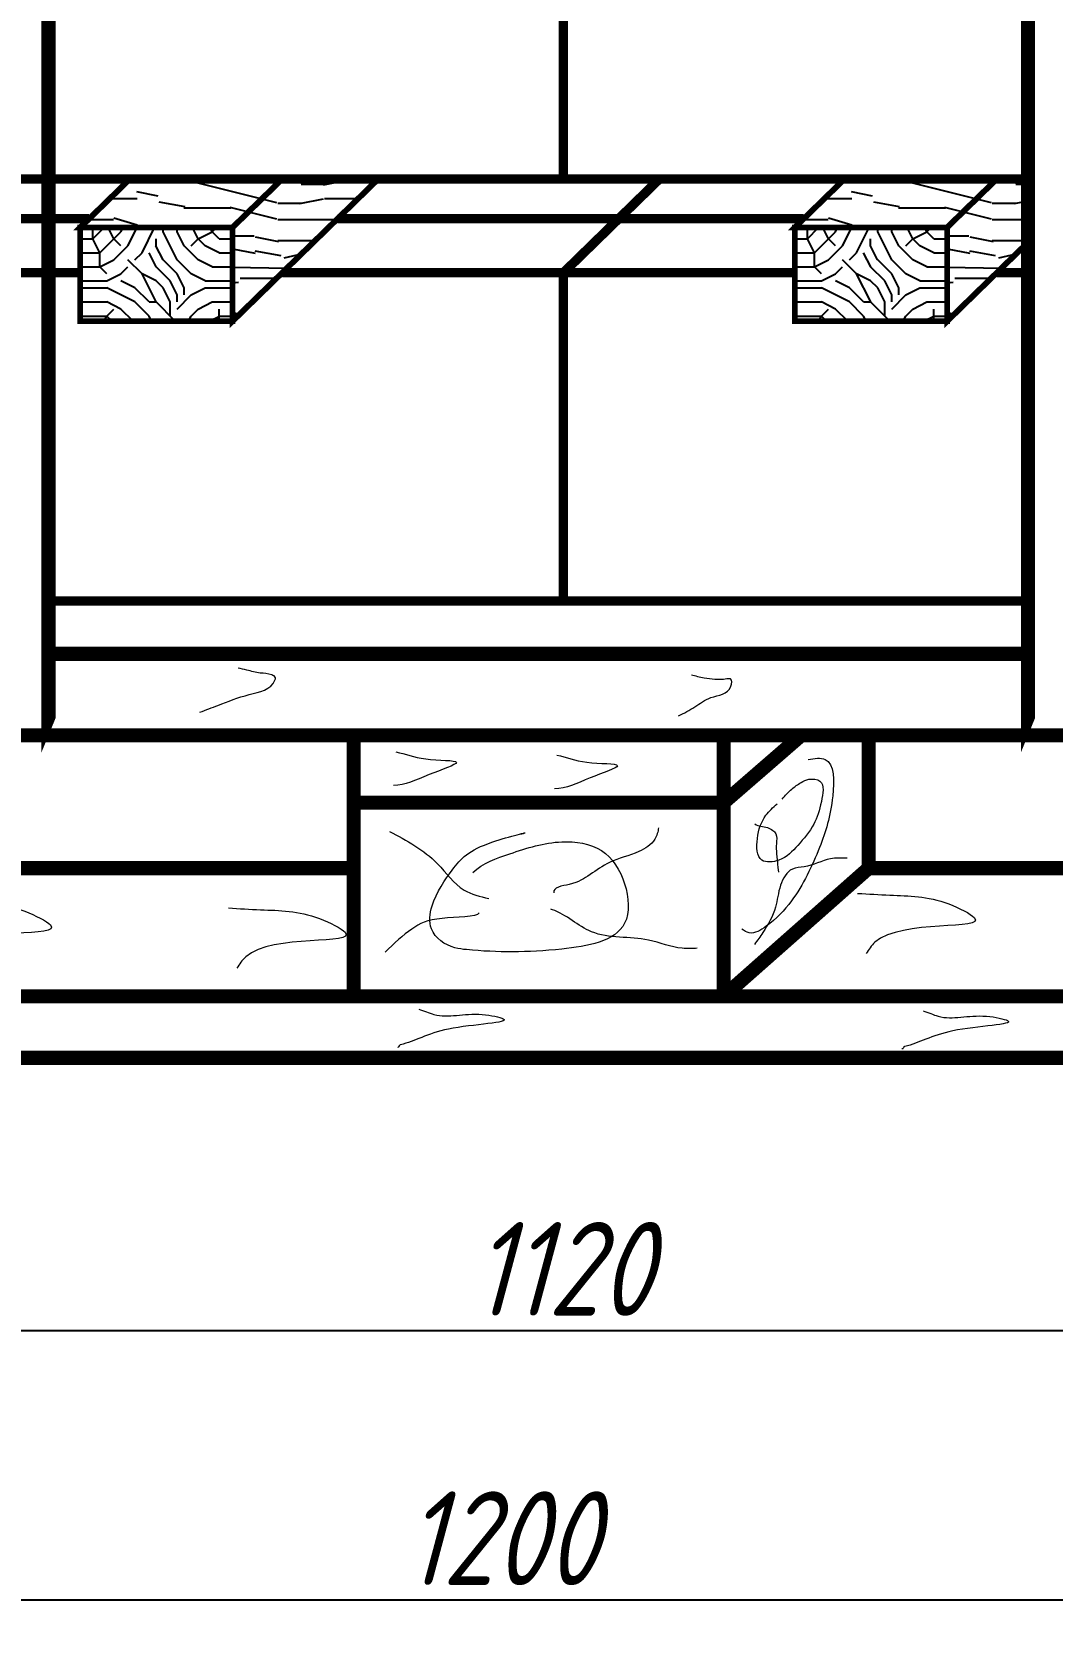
# Model space of a CAD drawing. Header units: millimetres. Extents: x -300689 to 10556, y -104928 to 107291.
# Drawn here: x -24143.7 to -24100.1, y 30488.9 to 30557.1 of the extents above; entities that cross this region are included whole.
import ezdxf

# ---------------------------------------------------------------- set-up
doc = ezdxf.new("R2010")
doc.units = ezdxf.units.MM
doc.layers.add('линии', color=7, linetype='Continuous')
doc.layers.add('Основная', color=7, linetype='Continuous', lineweight=30)
doc.styles.add('GOST 2.304', font='CS_Gost2304.shx', dxfattribs={"oblique": 15})
doc.dimstyles.new('GOST', dxfattribs={"dimscale": 0, "dimtxt": 3, "dimasz": 3, "dimexe": 1.25, "dimexo": 0, "dimtad": 1, "dimtoh": 1, "dimdec": 3, "dimtxsty": 'GOST 2.304', "dimcen": 5, "dimadec": 3, "dimazin": 2, "dimtfac": 0.75, "dimtdec": 4, "dimtmove": 1, "dimatfit": 3, "dimfxl": 0, "dimtolj": 1, "dimarcsym": 0})

# ---------------------------------------------------------------- blocks, each defined once
blk = doc.blocks.new('*D13')
at = {"layer": 'Defpoints', "color": 0}
for p in [(-24190.203, 30513.3), (-24057.129, 30513.3), (-24057.129, 30490.178)]:
    blk.add_point(p, dxfattribs=at)
at = {"layer": 'Основная', "color": 0, "lineweight": -2}
for p, q in [((-24190.203, 30513.3), (-24190.203, 30488.928)), ((-24057.129, 30513.3), (-24057.129, 30488.928)), ((-24186.203, 30490.178), (-24061.129, 30490.178))]:
    blk.add_line(p, q, dxfattribs=at)
at = {"layer": 'Основная', "color": 0}
for points in [[(-24186.203, 30490.845), (-24186.203, 30489.511), (-24190.203, 30490.178)], [(-24061.129, 30490.845), (-24061.129, 30489.511), (-24057.129, 30490.178)]]:
    blk.add_solid(points, dxfattribs=at)
at = {"layer": 'Основная', "color": 0, "lineweight": 20, "insert": (-24123.666, 30492.803), "char_height": 4, "attachment_point": 5, "style": 'GOST 2.304'}
blk.add_mtext('\\A1;1200', dxfattribs=at)
blk = doc.blocks.new('*D14')
at = {"layer": 'Defpoints', "color": 0}
for p in [(-24058.8, 30533.132), (-24183.343, 30532.424), (-24058.8, 30501.671)]:
    blk.add_point(p, dxfattribs=at)
at = {"layer": 'Основная', "color": 0, "lineweight": -2}
for p, q in [((-24058.8, 30533.132), (-24058.8, 30500.421)), ((-24183.343, 30532.424), (-24183.343, 30500.421)), ((-24179.343, 30501.671), (-24062.8, 30501.671))]:
    blk.add_line(p, q, dxfattribs=at)
at = {"layer": 'Основная', "color": 0}
for points in [[(-24179.343, 30502.338), (-24179.343, 30501.004), (-24183.343, 30501.671)], [(-24062.8, 30502.338), (-24062.8, 30501.004), (-24058.8, 30501.671)]]:
    blk.add_solid(points, dxfattribs=at)
at = {"layer": 'Основная', "color": 0, "lineweight": 20, "insert": (-24121.072, 30504.296), "char_height": 4, "attachment_point": 5, "style": 'GOST 2.304'}
blk.add_mtext('\\A1;1120', dxfattribs=at)

msp = doc.modelspace()

# ---------------------------------------------------------------- hatches: boundary and pattern name
at = {"layer": 'линии', "linetype": 'ByBlock', "ltscale": 0.25}
h = msp.add_hatch(dxfattribs=at)
h.set_pattern_fill('WOOD_01', color=256, scale=10, style=0, pattern_type=2)
h.set_pattern_definition([(0, (-3231.212, 139.945), (0, 10), [2, -8]), (8.9726, (-3231.1115, 134.5453), (60.000000294, 9.999976256), [1.92354, -190.43029]), (5.7105, (-3231.2115, 135.1453), (90.000001738, 9.999855072), [2.00998, -98.48876]), (344.5779, (-3231.21152, 138.1453), (109.9999951945, -29.9998733882), [3.00832, -297.82377]), (353.6599, (-3231.0115, 141.4453), (10.00000316, 2.043e-05), [1.81108, -88.74276]), (345.0686, (-3230.7115, 135.7453), (39.999999916, -9.999983694), [1.55242, -153.68932]), (348.6901, (-3234.2115, 141.5453), (10.00000292, 3.71e-06), [4.07922, -46.91097]), (5.7105, (-3231.1115, 133.6453), (90.000001738, 9.999855072), [1.00499, -99.49375]), (0, (-3231.212, 137.845), (0, 10), [1, -9]), (0, (-3233.212, 139.045), (0, 10), [3, -7]), (11.3099, (-3231.2115, 140.5453), (39.99999772, 9.99997436), [1.0198, -49.97039]), (2.7263, (-3232.2115, 136.8453), (200.00000295, 9.999960177), [2.10238, -208.13558]), (352.4054, (-3231.7115, 136.5453), (79.99999858, -9.999936836), [1.51327, -149.81417]), (0, (-3232.212, 132.745), (0, 10), [2, -8]), (358.8309, (-3233.21152, 132.24531), (10.0000018324, 7.6802e-06), [4.90102, -485.201]), (0, (-3233.212, 139.745), (0, 10), [1, -9]), (0, (-3232.212, 140.545), (0, 10), [1, -9]), (0, (-3236.712, 141.445), (0, 10), [1.5, -8.5]), (350.5377, (-3234.0115, 141.9453), (10.00000077, 3.876e-06), [3.04138, -57.78624]), (0, (-3237.212, 141.945), (0, 10), [2, -8]), (0, (-3238.312, 132.945), (0, 10), [1.1, -8.9]), (0, (-3233.212, 133.445), (0, 10), [1, -9]), (0, (-3238.312, 133.745), (0, 10), [2.1, -7.9]), (5.4403, (-3233.2115, 134.3453), (99.9999970115, 9.999947836), [2.1095, -208.84072]), (0, (-3233.112, 135.145), (0, 10), [1.9, -8.1]), (0, (-3238.312, 135.345), (0, 10), [1.1, -8.9]), (358.8309, (-3237.11152, 136.94531), (10.0000018324, 7.6802e-06), [4.90102, -485.201]), (0, (-3236.212, 137.845), (0, 10), [1, -9]), (0, (-3237.212, 138.145), (0, 10), [1, -9]), (0, (-3233.212, 138.145), (0, 10), [2, -8]), (0, (-3235.212, 138.345), (0, 10), [1, -9]), (0, (-3237.212, 139.545), (0, 10), [2, -8]), (19.6538, (-3234.5115, 135.3453), (110.000002521, 39.999945747), [1.48661, -147.17406]), (11.3099, (-3236.2115, 138.1453), (39.99999772, 9.99997436), [1.0198, -49.97039]), (11.3099, (-3232.2115, 137.6453), (39.99999772, 9.99997436), [1.0198, -49.97039]), (5.7105, (-3235.2115, 141.4453), (90.000001738, 9.999855072), [1.00499, -99.49375]), (349.6952, (-3238.3115, 142.1453), (59.99999977, -9.999946967), [1.11803, -110.68535]), (348.6901, (-3237.2115, 132.9453), (10.00000292, 3.71e-06), [1.0198, -49.97039]), (90, (-3236.212, 132.745), (-10, 6e-16), [0, -10]), (346.6076, (-3238.3115, 138.3453), (170.0000022497, -39.99969533), [2.1587, -213.71154]), (11.3099, (-3232.2115, 139.7453), (39.99999772, 9.99997436), [1.0198, -49.97039]), (10.3048, (-3232.2115, 133.4453), (49.99999788, 9.999960443), [1.11803, -110.68535]), (348.6901, (-3235.2115, 137.8453), (10.00000292, 3.71e-06), [1.0198, -49.97039]), (348.6901, (-3234.2115, 138.3453), (10.00000292, 3.71e-06), [1.0198, -49.97039]), (341.5651, (-3238.3115, 137.3453), (9.9999979, 1.168e-05), [1.26491, -30.35786]), (345.9638, (-3237.2115, 140.7453), (9.99999606, 1.244e-05), [4.12311, -37.10794]), (343.3008, (-3235.2115, 141.4453), (69.999999577, -19.99993732), [3.13209, -101.27095]), (0, (-3235.212, 141.945), (0, 10), [1.2, -8.8]), (345.9638, (-3236.2115, 133.7453), (9.99999606, 1.244e-05), [4.12311, -37.10794]), (345.9638, (-3237.2115, 134.4453), (9.99999606, 1.244e-05), [4.12311, -37.10794]), (345.9638, (-3237.2115, 135.3453), (9.99999606, 1.244e-05), [4.12311, -37.10794]), (349.6952, (-3238.3115, 139.7453), (59.99999977, -9.999946967), [1.11803, -110.68535]), (345.9638, (-3235.2115, 139.5453), (9.99999606, 1.244e-05), [2.06155, -39.1695]), (349.6952, (-3238.3115, 136.5453), (59.99999977, -9.999946967), [1.11803, -110.68535]), (357.6141, (-3233.1115, 135.8453), (9.9999994592, 1.2264e-05), [2.40208, -237.80615]), (349.6952, (-3234.2115, 137.6453), (59.99999977, -9.999946967), [1.11803, -110.68535]), (12.5288, (-3233.1115, 137.4453), (40.000004785, 9.999993037), [0.92195, -91.27349]), (349.5626, (-3238.31152, 136.04531), (109.9999968247, -19.9998534352), [3.86394, -382.52955]), (351.8699, (-3234.5115, 135.3453), (9.99999461, -2.42e-06), [1.41421, -69.29646]), (4.7636, (-3237.2115, 136.3453), (109.999999498, 9.999914496), [2.40832, -118.00762]), (0, (-3234.812, 136.545), (0, 10), [3.1, -6.9]), (344.7449, (-3238.3115, 141.0453), (39.999997121, -9.999983214), [1.14018, -112.87736]), (350.5377, (-3236.2115, 132.7453), (10.00000077, 3.876e-06), [3.04138, -57.78624]), (340.0169, (-3238.3115, 134.8453), (29.999998804, -9.999993244), [1.17047, -115.87652]), (0, (-3230.212, 140.745), (0, 10), [0.5, -9.5]), (0, (-3230.212, 136.345), (0, 10), [1, -9]), (11.3099, (-3230.2115, 132.7453), (39.99999772, 9.99997436), [1.0198, -49.97039]), (0, (-3230.112, 133.745), (0, 10), [1.8, -8.2]), (343.3008, (-3230.2115, 139.0453), (69.999999577, -19.99993732), [1.04403, -103.35901]), (348.0207, (-3230.11152, 136.9453), (189.9999961126, -40.0109770803), [1.84007, -335.50644]), (90, (-3230.212, 132.745), (-10, 6e-16), [0, -10]), (0, (-3229.212, 132.945), (0, 10), [0.9, -9.1]), (0, (-3229.212, 134.845), (0, 10), [0.9, -9.1]), (0, (-3229.212, 135.345), (0, 10), [0.9, -9.1]), (336.0376, (-3229.2115, 138.7453), (70.000000274, -29.999866517), [0.98489, -97.50362]), (348.5163, (-3229.21152, 139.94531), (49.9999998387, -10.0015547061), [0.91838, -652.15525]), (341.5651, (-3229.2115, 136.3453), (9.9999979, 1.168e-05), [0.94868, -30.67408]), (347.4712, (-3229.2115, 141.2453), (50.000003204, -9.99999603), [0.92195, -91.27349])])
h.paths.add_polyline_path([(-24132.9948, 30550.7965), (-24139.4948, 30550.7965), (-24141.6146, 30548.7289), (-24135.1146, 30548.7289)])
h.paths.add_polyline_path([(-24128.8938, 30550.7965), (-24132.9948, 30550.7965), (-24135.1146, 30548.7289), (-24135.1146, 30544.7289)])
h = msp.add_hatch(dxfattribs=at)
h.set_pattern_fill('WOOD_01', color=256, scale=10, style=0, pattern_type=2)
h.set_pattern_definition([(0, (-3200.712, 139.945), (0, 10), [2, -8]), (8.9726, (-3200.6115, 134.5453), (60.000000294, 9.999976256), [1.92354, -190.43029]), (5.7105, (-3200.7115, 135.1453), (90.000001738, 9.999855072), [2.00998, -98.48876]), (344.5779, (-3200.71152, 138.1453), (109.9999951945, -29.9998733882), [3.00832, -297.82377]), (353.6599, (-3200.5115, 141.4453), (10.00000316, 2.043e-05), [1.81108, -88.74276]), (345.0686, (-3200.2115, 135.7453), (39.999999916, -9.999983694), [1.55242, -153.68932]), (348.6901, (-3203.7115, 141.5453), (10.00000292, 3.71e-06), [4.07922, -46.91097]), (5.7105, (-3200.6115, 133.6453), (90.000001738, 9.999855072), [1.00499, -99.49375]), (0, (-3200.712, 137.845), (0, 10), [1, -9]), (0, (-3202.712, 139.045), (0, 10), [3, -7]), (11.3099, (-3200.7115, 140.5453), (39.99999772, 9.99997436), [1.0198, -49.97039]), (2.7263, (-3201.7115, 136.8453), (200.00000295, 9.999960177), [2.10238, -208.13558]), (352.4054, (-3201.2115, 136.5453), (79.99999858, -9.999936836), [1.51327, -149.81417]), (0, (-3201.712, 132.745), (0, 10), [2, -8]), (358.8309, (-3202.71152, 132.24531), (10.0000018324, 7.6802e-06), [4.90102, -485.201]), (0, (-3202.712, 139.745), (0, 10), [1, -9]), (0, (-3201.712, 140.545), (0, 10), [1, -9]), (0, (-3206.212, 141.445), (0, 10), [1.5, -8.5]), (350.5377, (-3203.5115, 141.9453), (10.00000077, 3.876e-06), [3.04138, -57.78624]), (0, (-3206.712, 141.945), (0, 10), [2, -8]), (0, (-3207.812, 132.945), (0, 10), [1.1, -8.9]), (0, (-3202.712, 133.445), (0, 10), [1, -9]), (0, (-3207.812, 133.745), (0, 10), [2.1, -7.9]), (5.4403, (-3202.7115, 134.3453), (99.9999970115, 9.999947836), [2.1095, -208.84072]), (0, (-3202.612, 135.145), (0, 10), [1.9, -8.1]), (0, (-3207.812, 135.345), (0, 10), [1.1, -8.9]), (358.8309, (-3206.61152, 136.94531), (10.0000018324, 7.6802e-06), [4.90102, -485.201]), (0, (-3205.712, 137.845), (0, 10), [1, -9]), (0, (-3206.712, 138.145), (0, 10), [1, -9]), (0, (-3202.712, 138.145), (0, 10), [2, -8]), (0, (-3204.712, 138.345), (0, 10), [1, -9]), (0, (-3206.712, 139.545), (0, 10), [2, -8]), (19.6538, (-3204.0115, 135.3453), (110.000002521, 39.999945747), [1.48661, -147.17406]), (11.3099, (-3205.7115, 138.1453), (39.99999772, 9.99997436), [1.0198, -49.97039]), (11.3099, (-3201.7115, 137.6453), (39.99999772, 9.99997436), [1.0198, -49.97039]), (5.7105, (-3204.7115, 141.4453), (90.000001738, 9.999855072), [1.00499, -99.49375]), (349.6952, (-3207.8115, 142.1453), (59.99999977, -9.999946967), [1.11803, -110.68535]), (348.6901, (-3206.7115, 132.9453), (10.00000292, 3.71e-06), [1.0198, -49.97039]), (90, (-3205.712, 132.745), (-10, 6e-16), [0, -10]), (346.6076, (-3207.8115, 138.3453), (170.0000022497, -39.99969533), [2.1587, -213.71154]), (11.3099, (-3201.7115, 139.7453), (39.99999772, 9.99997436), [1.0198, -49.97039]), (10.3048, (-3201.7115, 133.4453), (49.99999788, 9.999960443), [1.11803, -110.68535]), (348.6901, (-3204.7115, 137.8453), (10.00000292, 3.71e-06), [1.0198, -49.97039]), (348.6901, (-3203.7115, 138.3453), (10.00000292, 3.71e-06), [1.0198, -49.97039]), (341.5651, (-3207.8115, 137.3453), (9.9999979, 1.168e-05), [1.26491, -30.35786]), (345.9638, (-3206.7115, 140.7453), (9.99999606, 1.244e-05), [4.12311, -37.10794]), (343.3008, (-3204.7115, 141.4453), (69.999999577, -19.99993732), [3.13209, -101.27095]), (0, (-3204.712, 141.945), (0, 10), [1.2, -8.8]), (345.9638, (-3205.7115, 133.7453), (9.99999606, 1.244e-05), [4.12311, -37.10794]), (345.9638, (-3206.7115, 134.4453), (9.99999606, 1.244e-05), [4.12311, -37.10794]), (345.9638, (-3206.7115, 135.3453), (9.99999606, 1.244e-05), [4.12311, -37.10794]), (349.6952, (-3207.8115, 139.7453), (59.99999977, -9.999946967), [1.11803, -110.68535]), (345.9638, (-3204.7115, 139.5453), (9.99999606, 1.244e-05), [2.06155, -39.1695]), (349.6952, (-3207.8115, 136.5453), (59.99999977, -9.999946967), [1.11803, -110.68535]), (357.6141, (-3202.6115, 135.8453), (9.9999994592, 1.2264e-05), [2.40208, -237.80615]), (349.6952, (-3203.7115, 137.6453), (59.99999977, -9.999946967), [1.11803, -110.68535]), (12.5288, (-3202.6115, 137.4453), (40.000004785, 9.999993037), [0.92195, -91.27349]), (349.5626, (-3207.81152, 136.04531), (109.9999968247, -19.9998534352), [3.86394, -382.52955]), (351.8699, (-3204.0115, 135.3453), (9.99999461, -2.42e-06), [1.41421, -69.29646]), (4.7636, (-3206.7115, 136.3453), (109.999999498, 9.999914496), [2.40832, -118.00762]), (0, (-3204.312, 136.545), (0, 10), [3.1, -6.9]), (344.7449, (-3207.8115, 141.0453), (39.999997121, -9.999983214), [1.14018, -112.87736]), (350.5377, (-3205.7115, 132.7453), (10.00000077, 3.876e-06), [3.04138, -57.78624]), (340.0169, (-3207.8115, 134.8453), (29.999998804, -9.999993244), [1.17047, -115.87652]), (0, (-3199.712, 140.745), (0, 10), [0.5, -9.5]), (0, (-3199.712, 136.345), (0, 10), [1, -9]), (11.3099, (-3199.7115, 132.7453), (39.99999772, 9.99997436), [1.0198, -49.97039]), (0, (-3199.612, 133.745), (0, 10), [1.8, -8.2]), (343.3008, (-3199.7115, 139.0453), (69.999999577, -19.99993732), [1.04403, -103.35901]), (348.0207, (-3199.61152, 136.9453), (189.9999961126, -40.0109770803), [1.84007, -335.50644]), (90, (-3199.712, 132.745), (-10, 6e-16), [0, -10]), (0, (-3198.712, 132.945), (0, 10), [0.9, -9.1]), (0, (-3198.712, 134.845), (0, 10), [0.9, -9.1]), (0, (-3198.712, 135.345), (0, 10), [0.9, -9.1]), (336.0376, (-3198.7115, 138.7453), (70.000000274, -29.999866517), [0.98489, -97.50362]), (348.5163, (-3198.71152, 139.94531), (49.9999998387, -10.0015547061), [0.91838, -652.15525]), (341.5651, (-3198.7115, 136.3453), (9.9999979, 1.168e-05), [0.94868, -30.67408]), (347.4712, (-3198.7115, 141.2453), (50.000003204, -9.99999603), [0.92195, -91.27349])])
h.paths.add_polyline_path([(-24102.4948, 30550.7965), (-24108.9948, 30550.7965), (-24111.1146, 30548.7289), (-24104.6146, 30548.7289)])
h.paths.add_polyline_path([(-24099.1045, 30550.7965), (-24099.1045, 30550.1033), (-24098.3938, 30550.7965)])
h.paths.add_polyline_path([(-24101.1646, 30548.0939), (-24101.1646, 30550.7965), (-24102.4948, 30550.7965), (-24104.6146, 30548.7289), (-24104.6146, 30544.7289)])
h = msp.add_hatch(dxfattribs=at)
h.set_pattern_fill('TRONCO', color=256, scale=6, style=0, pattern_type=2)
h.set_pattern_definition([(0, (-3298.2815, 132.1453), (6, 6), [1.8, -4.2]), (0, (-3298.2815, 132.4453), (6, 6), [1.8, -4.2]), (0, (-3297.9815, 133.0453), (6, 6), [1.2, -4.8]), (0, (-3297.6815, 133.6453), (6, 6), [0.9, -5.1]), (0, (-3297.6815, 134.2453), (6, 6), [0.6, -5.4]), (0, (-3299.1815, 134.8453), (6, 6), [0.3, -1.5, 0.3, -3.9]), (0, (-3298.2815, 135.1453), (6, 6), [0.3, -2.4, 0.9, -2.4]), (0, (-3297.0815, 135.4453), (6, 6), [0.3, -0.3, 0.3, -5.1]), (0, (-3297.3815, 135.7453), (6, 6), [0.3, -5.7]), (0, (-3297.6815, 136.3453), (6, 6), [0.9, -5.1]), (0, (-3297.6815, 136.9453), (6, 6), [1.2, -4.8]), (0, (-3297.9815, 137.5453), (6, 6), [1.5, -1.8, 0.3, -2.4]), (90, (-3300.3815, 133.9453), (-6, 6), [0.3, -0.6, 1.5, -3.6]), (90, (-3300.0815, 134.5453), (-6, 6), [0.3, -0.3, 0.9, -4.5]), (90, (-3299.7815, 136.9453), (-6, 6), [0.6, -5.4]), (90, (-3299.4815, 134.5453), (-6, 6), [1.2, -1.8, 0.3, -2.7]), (90, (-3299.1815, 137.8453), (-6, 6), [0.3, -5.7]), (90, (-3298.8815, 134.8453), (-6, 6), [0.9, -5.1]), (90, (-3298.2815, 135.1453), (-6, 6), [0.6, -5.4]), (90, (-3297.6815, 135.1453), (-6, 6), [0.3, -0.9, 0.9, -3.9]), (90, (-3297.3815, 135.4453), (-6, 6), [0.3, -5.7]), (90, (-3297.0815, 134.2453), (-6, 6), [0.84, -5.16]), (90, (-3296.7815, 133.0453), (-6, 6), [0.6, -5.4]), (90, (-3296.1815, 135.4453), (-6, 6), [0.3, -5.7]), (90, (-3295.5815, 135.1453), (-6, 6), [0.9, -5.1]), (90, (-3294.9815, 135.1453), (-6, 6), [0.9, -5.1]), (45, (-3295.8815, 132.7453), (7e-16, 6), [0.42426, -0.42426, 0.42426, -7.21250137]), (45, (-3297.0815, 134.2453), (7e-16, 6), [0.84852, -7.6367614]), (45, (-3299.4815, 137.2453), (7e-16, 6), [0.84852, -7.6367614]), (45, (-3298.2815, 135.7453), (7e-16, 6), [0.84852, -7.6367614]), (45, (-3297.9815, 134.5453), (7e-16, 6), [0.84852, -7.6367614]), (45, (-3296.1815, 133.3453), (7e-16, 6), [0.84852, -7.6367614]), (45, (-3296.7815, 133.6453), (7e-16, 6), [1.272792, -7.2124894]), (45, (-3298.5815, 136.3453), (7e-16, 6), [0.42426, -8.0610214]), (45, (-3298.8815, 136.9453), (7e-16, 6), [0.42426, -8.0610214]), (45, (-3296.4815, 136.9453), (7e-16, 6), [0.42426, -8.0610214]), (45, (-3298.8815, 133.9453), (7e-16, 6), [0.42426, -8.0610214]), (45, (-3295.5815, 136.0453), (7e-16, 6), [0.42426, -8.0610214]), (45, (-3297.6815, 135.4453), (7e-16, 6), [0.42426, -8.0610214]), (45, (-3297.0815, 136.0453), (7e-16, 6), [0.42426, -8.0610214]), (135, (-3297.3815, 134.8453), (-6, 7e-16), [0.42426, -0.42426, 1.272792, -6.36396937]), (135, (-3296.4815, 134.8453), (-6, 7e-16), [0.42426, -8.0610214]), (135, (-3296.4815, 132.7453), (-6, 7e-16), [0.42426, -8.0610214]), (135, (-3297.6815, 134.2453), (-6, 7e-16), [0.42426, -8.0610214]), (135, (-3296.7815, 135.4453), (-6, 7e-16), [0.42426, -8.0610214]), (135, (-3298.2815, 133.9453), (-6, 7e-16), [0.42426, -8.0610214]), (135, (-3295.8815, 133.9453), (-6, 7e-16), [0.42426, -8.0610214]), (135, (-3300.0815, 132.1453), (-6, 7e-16), [0.42426, -8.0610214]), (135, (-3299.7815, 132.4453), (-6, 7e-16), [0.84852, -7.6367614]), (135, (-3299.4815, 132.7453), (-6, 7e-16), [0.84852, -7.6367614]), (135, (-3298.8815, 132.7453), (-6, 7e-16), [0.84852, -7.6367614]), (135, (-3298.5815, 133.3453), (-6, 7e-16), [0.84852, -7.6367614]), (135, (-3296.1815, 135.7453), (-6, 7e-16), [0.84852, -7.6367614]), (135, (-3294.9815, 132.7453), (-6, 7e-16), [0.84852, -7.6367614]), (135, (-3294.6815, 137.5453), (-6, 7e-16), [0.84852, -7.6367614]), (135, (-3294.6815, 136.9453), (-6, 7e-16), [0.84852, -7.6367614]), (135, (-3295.2815, 136.6453), (-6, 7e-16), [0.84852, -7.6367614]), (135, (-3299.4815, 136.6453), (-6, 7e-16), [1.272792, -7.2124894]), (135, (-3295.5815, 136.0453), (-6, 7e-16), [1.272792, -7.2124894]), (26.565051, (-3298.8815, 137.8453), (6, 2e-09), [0.6708, -12.7456079]), (26.565051, (-3298.8815, 134.8453), (6, 2e-09), [0.6708, -12.7456079]), (26.565051, (-3298.2815, 136.6453), (6, 2e-09), [0.6708, -12.7456079]), (26.565051, (-3296.4815, 132.4453), (6, 2e-09), [0.6708, -12.7456079]), (26.565051, (-3296.7815, 133.0453), (6, 2e-09), [0.6708, -12.7456079]), (26.565051, (-3298.5815, 134.2453), (6, 2e-09), [0.6708, -12.7456079]), (26.565051, (-3298.5815, 137.2453), (6, 2e-09), [0.6708, -12.7456079]), (26.565051, (-3296.7815, 135.4453), (6, 2e-09), [1.3416, -12.0748079]), (63.434949, (-3296.7815, 136.3453), (3e-10, 6), [0.6708, -12.7456079]), (63.434949, (-3295.8815, 134.5453), (3e-10, 6), [0.6708, -12.7456079]), (63.434949, (-3298.8815, 135.7453), (3e-10, 6), [0.6708, -12.7456079]), (63.434949, (-3300.0815, 136.0453), (3e-10, 6), [0.6708, -12.7456079]), (63.434949, (-3296.4815, 134.8453), (3e-10, 6), [0.6708, -12.7456079]), (63.434949, (-3297.0815, 134.8453), (3e-10, 6), [0.6708, -12.7456079]), (63.434949, (-3299.4815, 135.7453), (3e-10, 6), [1.3416, -12.0748079]), (63.434949, (-3294.9815, 133.6453), (3e-10, 6), [1.3416, -12.0748079]), (63.434949, (-3295.5815, 133.9453), (3e-10, 6), [1.3416, -12.0748079]), (116.565051, (-3300.3815, 133.0453), (-2e-09, 6), [0.6708, -12.7456079]), (116.565051, (-3300.3815, 136.3453), (-2e-09, 6), [0.6708, -12.7456079]), (116.565051, (-3299.1815, 132.1453), (-2e-09, 6), [0.6708, -12.7456079]), (116.565051, (-3299.7815, 137.5453), (-2e-09, 6), [0.6708, -12.7456079]), (116.565051, (-3299.1815, 133.9453), (-2e-09, 6), [0.6708, -12.7456079]), (116.565051, (-3297.9815, 134.5453), (-2e-09, 6), [0.6708, -12.7456079]), (116.565051, (-3297.3815, 135.7453), (-2e-09, 6), [0.6708, -12.7456079]), (116.565051, (-3300.0815, 133.3453), (1.93e-06, 6.00000096), [0.6708, -12.7456079]), (116.565051, (-3298.5815, 134.2453), (-2e-09, 6), [0.6708, -12.7456079]), (116.565051, (-3296.7815, 133.6453), (-2e-09, 6), [0.6708, -12.7456079]), (116.565051, (-3296.1815, 134.2453), (-2e-09, 6), [0.6708, -12.7456079]), (116.565051, (-3294.9815, 136.0453), (-2e-09, 6), [0.6708, -12.7456079]), (116.565051, (-3299.4815, 137.8453), (-2e-09, 6), [0.6708, -12.7456079]), (116.565051, (-3300.3815, 137.5453), (-2e-09, 6), [1.3416, -12.0748079]), (116.565051, (-3299.4815, 133.3453), (-2e-09, 6), [1.3416, -12.0748079]), (153.434949, (-3300.3815, 132.4453), (-6, 3e-10), [0.6708, -12.7456079]), (153.434949, (-3295.2815, 132.1453), (-6, 3e-10), [0.6708, -12.7456079]), (153.434949, (-3295.5815, 135.1453), (-6, 3e-10), [0.6708, -12.7456079]), (153.434949, (-3297.9815, 133.0453), (-6, 3e-10), [0.6708, -12.7456079]), (153.434949, (-3298.2815, 132.4453), (-6, 3e-10), [0.6708, -12.7456079]), (153.434949, (-3297.6815, 133.6453), (-6, 3e-10), [0.6708, -12.7456079]), (153.434949, (-3295.8815, 137.2453), (-6, 3e-10), [0.6708, -12.7456079]), (153.434949, (-3295.2815, 137.5453), (-6, 3e-10), [1.3416, -12.0748079])])
h.paths.add_polyline_path([(-24135.1146, 30548.7289), (-24141.6146, 30548.7289), (-24141.6146, 30544.7289), (-24135.1146, 30544.7289)])
h = msp.add_hatch(dxfattribs=at)
h.set_pattern_fill('TRONCO', color=256, scale=6, style=0, pattern_type=2)
h.set_pattern_definition([(0, (-3267.7815, 132.1453), (6, 6), [1.8, -4.2]), (0, (-3267.7815, 132.4453), (6, 6), [1.8, -4.2]), (0, (-3267.4815, 133.0453), (6, 6), [1.2, -4.8]), (0, (-3267.1815, 133.6453), (6, 6), [0.9, -5.1]), (0, (-3267.1815, 134.2453), (6, 6), [0.6, -5.4]), (0, (-3268.6815, 134.8453), (6, 6), [0.3, -1.5, 0.3, -3.9]), (0, (-3267.7815, 135.1453), (6, 6), [0.3, -2.4, 0.9, -2.4]), (0, (-3266.5815, 135.4453), (6, 6), [0.3, -0.3, 0.3, -5.1]), (0, (-3266.8815, 135.7453), (6, 6), [0.3, -5.7]), (0, (-3267.1815, 136.3453), (6, 6), [0.9, -5.1]), (0, (-3267.1815, 136.9453), (6, 6), [1.2, -4.8]), (0, (-3267.4815, 137.5453), (6, 6), [1.5, -1.8, 0.3, -2.4]), (90, (-3269.8815, 133.9453), (-6, 6), [0.3, -0.6, 1.5, -3.6]), (90, (-3269.5815, 134.5453), (-6, 6), [0.3, -0.3, 0.9, -4.5]), (90, (-3269.2815, 136.9453), (-6, 6), [0.6, -5.4]), (90, (-3268.9815, 134.5453), (-6, 6), [1.2, -1.8, 0.3, -2.7]), (90, (-3268.6815, 137.8453), (-6, 6), [0.3, -5.7]), (90, (-3268.3815, 134.8453), (-6, 6), [0.9, -5.1]), (90, (-3267.7815, 135.1453), (-6, 6), [0.6, -5.4]), (90, (-3267.1815, 135.1453), (-6, 6), [0.3, -0.9, 0.9, -3.9]), (90, (-3266.8815, 135.4453), (-6, 6), [0.3, -5.7]), (90, (-3266.5815, 134.2453), (-6, 6), [0.84, -5.16]), (90, (-3266.2815, 133.0453), (-6, 6), [0.6, -5.4]), (90, (-3265.6815, 135.4453), (-6, 6), [0.3, -5.7]), (90, (-3265.0815, 135.1453), (-6, 6), [0.9, -5.1]), (90, (-3264.4815, 135.1453), (-6, 6), [0.9, -5.1]), (45, (-3265.3815, 132.7453), (7e-16, 6), [0.42426, -0.42426, 0.42426, -7.21250137]), (45, (-3266.5815, 134.2453), (7e-16, 6), [0.84852, -7.6367614]), (45, (-3268.9815, 137.2453), (7e-16, 6), [0.84852, -7.6367614]), (45, (-3267.7815, 135.7453), (7e-16, 6), [0.84852, -7.6367614]), (45, (-3267.4815, 134.5453), (7e-16, 6), [0.84852, -7.6367614]), (45, (-3265.6815, 133.3453), (7e-16, 6), [0.84852, -7.6367614]), (45, (-3266.2815, 133.6453), (7e-16, 6), [1.272792, -7.2124894]), (45, (-3268.0815, 136.3453), (7e-16, 6), [0.42426, -8.0610214]), (45, (-3268.3815, 136.9453), (7e-16, 6), [0.42426, -8.0610214]), (45, (-3265.9815, 136.9453), (7e-16, 6), [0.42426, -8.0610214]), (45, (-3268.3815, 133.9453), (7e-16, 6), [0.42426, -8.0610214]), (45, (-3265.0815, 136.0453), (7e-16, 6), [0.42426, -8.0610214]), (45, (-3267.1815, 135.4453), (7e-16, 6), [0.42426, -8.0610214]), (45, (-3266.5815, 136.0453), (7e-16, 6), [0.42426, -8.0610214]), (135, (-3266.8815, 134.8453), (-6, 7e-16), [0.42426, -0.42426, 1.272792, -6.36396937]), (135, (-3265.9815, 134.8453), (-6, 7e-16), [0.42426, -8.0610214]), (135, (-3265.9815, 132.7453), (-6, 7e-16), [0.42426, -8.0610214]), (135, (-3267.1815, 134.2453), (-6, 7e-16), [0.42426, -8.0610214]), (135, (-3266.2815, 135.4453), (-6, 7e-16), [0.42426, -8.0610214]), (135, (-3267.7815, 133.9453), (-6, 7e-16), [0.42426, -8.0610214]), (135, (-3265.3815, 133.9453), (-6, 7e-16), [0.42426, -8.0610214]), (135, (-3269.5815, 132.1453), (-6, 7e-16), [0.42426, -8.0610214]), (135, (-3269.2815, 132.4453), (-6, 7e-16), [0.84852, -7.6367614]), (135, (-3268.9815, 132.7453), (-6, 7e-16), [0.84852, -7.6367614]), (135, (-3268.3815, 132.7453), (-6, 7e-16), [0.84852, -7.6367614]), (135, (-3268.0815, 133.3453), (-6, 7e-16), [0.84852, -7.6367614]), (135, (-3265.6815, 135.7453), (-6, 7e-16), [0.84852, -7.6367614]), (135, (-3264.4815, 132.7453), (-6, 7e-16), [0.84852, -7.6367614]), (135, (-3264.1815, 137.5453), (-6, 7e-16), [0.84852, -7.6367614]), (135, (-3264.1815, 136.9453), (-6, 7e-16), [0.84852, -7.6367614]), (135, (-3264.7815, 136.6453), (-6, 7e-16), [0.84852, -7.6367614]), (135, (-3268.9815, 136.6453), (-6, 7e-16), [1.272792, -7.2124894]), (135, (-3265.0815, 136.0453), (-6, 7e-16), [1.272792, -7.2124894]), (26.565051, (-3268.3815, 137.8453), (6, 2e-09), [0.6708, -12.7456079]), (26.565051, (-3268.3815, 134.8453), (6, 2e-09), [0.6708, -12.7456079]), (26.565051, (-3267.7815, 136.6453), (6, 2e-09), [0.6708, -12.7456079]), (26.565051, (-3265.9815, 132.4453), (6, 2e-09), [0.6708, -12.7456079]), (26.565051, (-3266.2815, 133.0453), (6, 2e-09), [0.6708, -12.7456079]), (26.565051, (-3268.0815, 134.2453), (6, 2e-09), [0.6708, -12.7456079]), (26.565051, (-3268.0815, 137.2453), (6, 2e-09), [0.6708, -12.7456079]), (26.565051, (-3266.2815, 135.4453), (6, 2e-09), [1.3416, -12.0748079]), (63.434949, (-3266.2815, 136.3453), (3e-10, 6), [0.6708, -12.7456079]), (63.434949, (-3265.3815, 134.5453), (3e-10, 6), [0.6708, -12.7456079]), (63.434949, (-3268.3815, 135.7453), (3e-10, 6), [0.6708, -12.7456079]), (63.434949, (-3269.5815, 136.0453), (3e-10, 6), [0.6708, -12.7456079]), (63.434949, (-3265.9815, 134.8453), (3e-10, 6), [0.6708, -12.7456079]), (63.434949, (-3266.5815, 134.8453), (3e-10, 6), [0.6708, -12.7456079]), (63.434949, (-3268.9815, 135.7453), (3e-10, 6), [1.3416, -12.0748079]), (63.434949, (-3264.4815, 133.6453), (3e-10, 6), [1.3416, -12.0748079]), (63.434949, (-3265.0815, 133.9453), (3e-10, 6), [1.3416, -12.0748079]), (116.565051, (-3269.8815, 133.0453), (-2e-09, 6), [0.6708, -12.7456079]), (116.565051, (-3269.8815, 136.3453), (-2e-09, 6), [0.6708, -12.7456079]), (116.565051, (-3268.6815, 132.1453), (-2e-09, 6), [0.6708, -12.7456079]), (116.565051, (-3269.2815, 137.5453), (-2e-09, 6), [0.6708, -12.7456079]), (116.565051, (-3268.6815, 133.9453), (-2e-09, 6), [0.6708, -12.7456079]), (116.565051, (-3267.4815, 134.5453), (-2e-09, 6), [0.6708, -12.7456079]), (116.565051, (-3266.8815, 135.7453), (-2e-09, 6), [0.6708, -12.7456079]), (116.565051, (-3269.5815, 133.3453), (1.93e-06, 6.00000096), [0.6708, -12.7456079]), (116.565051, (-3268.0815, 134.2453), (-2e-09, 6), [0.6708, -12.7456079]), (116.565051, (-3266.2815, 133.6453), (-2e-09, 6), [0.6708, -12.7456079]), (116.565051, (-3265.6815, 134.2453), (-2e-09, 6), [0.6708, -12.7456079]), (116.565051, (-3264.4815, 136.0453), (-2e-09, 6), [0.6708, -12.7456079]), (116.565051, (-3268.9815, 137.8453), (-2e-09, 6), [0.6708, -12.7456079]), (116.565051, (-3269.8815, 137.5453), (-2e-09, 6), [1.3416, -12.0748079]), (116.565051, (-3268.9815, 133.3453), (-2e-09, 6), [1.3416, -12.0748079]), (153.434949, (-3269.8815, 132.4453), (-6, 3e-10), [0.6708, -12.7456079]), (153.434949, (-3264.7815, 132.1453), (-6, 3e-10), [0.6708, -12.7456079]), (153.434949, (-3265.0815, 135.1453), (-6, 3e-10), [0.6708, -12.7456079]), (153.434949, (-3267.4815, 133.0453), (-6, 3e-10), [0.6708, -12.7456079]), (153.434949, (-3267.7815, 132.4453), (-6, 3e-10), [0.6708, -12.7456079]), (153.434949, (-3267.1815, 133.6453), (-6, 3e-10), [0.6708, -12.7456079]), (153.434949, (-3265.3815, 137.2453), (-6, 3e-10), [0.6708, -12.7456079]), (153.434949, (-3264.7815, 137.5453), (-6, 3e-10), [1.3416, -12.0748079])])
h.paths.add_polyline_path([(-24104.6146, 30544.7289), (-24104.6146, 30548.7289), (-24111.1146, 30548.7289), (-24111.1146, 30544.7289)])

# ---------------------------------------------------------------- linework, layer by layer
for points, const_width in [([(-24180.7024, 30567.1007), (-24183.0648, 30564.7965), (-24183.0648, 30550.7965), (-24120.9948, 30550.7965), (-24120.9948, 30564.7965), (-24161.1745, 30564.7965)], 0.4), ([(-24120.9948, 30564.7965), (-24120.9948, 30550.7965), (-24101.1646, 30550.7965)], 0.4), ([(-24139.4948, 30550.7965), (-24141.6146, 30548.7289), (-24135.1146, 30548.7289), (-24132.9948, 30550.7965), (-24135.1146, 30548.7289), (-24141.6146, 30548.7289), (-24141.6146, 30544.7289), (-24135.1146, 30544.7289), (-24135.1146, 30548.7289), (-24135.1146, 30544.7289), (-24128.8938, 30550.7965)], 0.25), ([(-24132.9948, 30546.7965), (-24120.9948, 30546.7965), (-24116.8938, 30550.7965), (-24118.6324, 30549.1007), (-24130.6324, 30549.1007), (-24118.6324, 30549.1007), (-24120.9948, 30546.7965), (-24111.1146, 30546.7965)], 0.4), ([(-24108.9948, 30550.7965), (-24111.1146, 30548.7289), (-24104.6146, 30548.7289), (-24102.4948, 30550.7965), (-24104.6146, 30548.7289), (-24111.1146, 30548.7289), (-24111.1146, 30544.7289), (-24104.6146, 30544.7289), (-24104.6146, 30548.7289), (-24104.6146, 30544.7289), (-24101.1119, 30548.1453)], 0.25), ([(-24141.2334, 30549.1007), (-24161.1745, 30549.1007)], 0.4), ([(-24110.7334, 30549.1007), (-24118.6324, 30549.1007)], 0.4), ([(-24161.1745, 30546.7965), (-24141.6146, 30546.7965)], 0.4), ([(-24161.1745, 30546.7965), (-24141.6146, 30546.7965)], 0.4), ([(-24132.9948, 30546.7965), (-24120.9948, 30546.7965), (-24120.9948, 30532.7965), (-24142.9694, 30532.7965)], 0.4), ([(-24120.9948, 30546.7965), (-24120.9948, 30532.7965), (-24101.1646, 30532.7965)], 0.4), ([(-24111.1146, 30546.7965), (-24120.9948, 30546.7965)], 0.4), ([(-24102.4948, 30546.7965), (-24101.1646, 30546.7965)], 0.4), ([(-24101.1646, 30546.7965), (-24102.4948, 30546.7965)], 0.4), ([(-24142.9694, 30530.5366), (-24101.1646, 30530.5366)], 0.6)]:
    msp.add_lwpolyline(points, dxfattribs=dict(at, const_width=const_width))
msp.add_lwpolyline([(-24111.1146, 30544.7289), (-24104.6146, 30544.7289), (-24104.6146, 30548.7289), (-24111.1146, 30548.7289)], close=True, dxfattribs=at)
at = {"layer": 'линии', "color": 0, "const_width": 0.6}
for points in [[(-24057.1287, 30527.0571), (-24190.1743, 30527.0571)], [(-24129.9444, 30515.9289), (-24129.9444, 30527.0571)], [(-24114.1507, 30524.1875), (-24110.8432, 30527.0567)], [(-24114.1487, 30515.9289), (-24114.1487, 30527.0571)], [(-24107.9655, 30527.0535), (-24107.9655, 30521.3917), (-24072.929, 30521.3917)], [(-24114.1507, 30524.1875), (-24129.9354, 30524.1875)], [(-24129.9455, 30521.3917), (-24165.4637, 30521.3917)], [(-24114.1487, 30515.9289), (-24107.9655, 30521.3917)], [(-24057.126, 30515.9289), (-24190.204, 30515.9289)], [(-24057.1287, 30513.2996), (-24190.211, 30513.2996)]]:
    msp.add_lwpolyline(points, dxfattribs=at)
at = {"layer": 'линии', "color": 0, "lineweight": 20}
for points in [[(-24136.5074, 30528.0471), (-24135.7362, 30528.3383), (-24134.3995, 30528.8008), (-24133.3026, 30529.4175), (-24133.2855, 30529.5202), (-24133.4397, 30529.6401), (-24133.9321, 30529.718), (-24134.5023, 30529.8457), (-24134.8793, 30529.9313)], [(-24116.0824, 30527.8864), (-24115.3808, 30528.2775), (-24114.6927, 30528.6686), (-24113.8427, 30529.154), (-24113.8562, 30529.4642), (-24114.0181, 30529.4642), (-24114.9895, 30529.5047), (-24115.5292, 30529.626)], [(-24110.5396, 30526.0357), (-24109.8189, 30526.0357), (-24109.4986, 30524.475), (-24110.0591, 30522.274), (-24111.2603, 30519.993), (-24112.3413, 30518.9125), (-24113.062, 30518.6324), (-24113.3824, 30518.7925)], [(-24111.6563, 30524.3366), (-24111.2424, 30524.7699), (-24110.8483, 30525.0457), (-24110.5132, 30525.1836), (-24110.0402, 30525.1048), (-24109.9811, 30524.2381), (-24110.3083, 30523.268), (-24110.9862, 30522.3668), (-24111.7943, 30521.7364), (-24112.5235, 30521.7364), (-24112.7142, 30522.6571), (-24112.3461, 30523.6472), (-24111.8731, 30524.1396)], [(-24108.8811, 30521.823), (-24109.5873, 30521.7894), (-24110.7139, 30521.4533), (-24111.2183, 30521.3525), (-24111.7228, 30520.6634), (-24111.9414, 30519.7223), (-24112.4794, 30518.6468), (-24112.8325, 30518.1426)]]:
    msp.add_spline(points, degree=3, dxfattribs=at)
for points, start_tangent, end_tangent in [([(-24128.1509, 30526.3497), (-24126.8665, 30526.0535), (-24125.5575, 30525.9054), (-24126.7183, 30525.387), (-24128.2497, 30524.9179)], (0.9864081, -0.164314), (-1, 0)), ([(-24121.2761, 30526.2102), (-24119.9917, 30525.914), (-24118.6827, 30525.7659), (-24119.8435, 30525.2475), (-24121.3749, 30524.7784)], (0.9864081, -0.164314), (-1, 0)), ([(-24124.8552, 30521.2058), (-24123.2762, 30522.0083), (-24121.0549, 30522.5165), (-24119.3688, 30522.142), (-24118.3786, 30520.7244), (-24118.3786, 30519.0392), (-24121.0549, 30517.9425), (-24125.1228, 30517.9157), (-24125.6313, 30517.996), (-24126.6215, 30518.7984), (-24126.5948, 30519.7882), (-24125.7384, 30521.3128), (-24123.9988, 30522.5165), (-24122.7142, 30522.8642), (-24122.8212, 30522.8375)], (0.7072885, 0.706925), (-0.9922861, -0.1239691)), ([(-24116.9334, 30523.1165), (-24117.0894, 30522.6331), (-24117.776, 30522.1029), (-24119.0242, 30521.635), (-24119.8511, 30521.1204), (-24120.7405, 30520.6994), (-24121.3958, 30520.3407)], (-0.0905886, -0.9958884), (0.2249694, -0.9743658)), ([(-24127.1661, 30515.3814), (-24126.5196, 30515.1522), (-24124.4552, 30515.1522), (-24123.5585, 30514.9646), (-24125.8941, 30514.5269), (-24127.9377, 30513.86), (-24127.9794, 30513.8391), (-24128.0419, 30513.7557), (-24128.0393, 30513.7834)], (0.956931, -0.2903155), (-0.8945261, -0.4470157)), ([(-24105.6416, 30515.3051), (-24104.9951, 30515.0758), (-24102.9307, 30515.0758), (-24102.034, 30514.8882), (-24104.3695, 30514.4505), (-24106.4132, 30513.7836), (-24106.4549, 30513.7627), (-24106.5174, 30513.6794), (-24106.5148, 30513.707)], (0.956931, -0.2903155), (-0.8945261, -0.4470157))]:
    msp.add_spline(points, degree=3, dxfattribs=dict(at, start_tangent=start_tangent, end_tangent=end_tangent))
for points, start_tangent in [([(-24128.4131, 30522.9641), (-24126.3674, 30521.584), (-24125.2304, 30520.4594), (-24124.1771, 30520.1002)], (0.9998631, 0.0165453)), ([(-24108.4343, 30520.3179), (-24107.0581, 30520.2424), (-24104.5467, 30519.8645), (-24103.453, 30519.2842), (-24107.6928, 30518.2316), (-24108.0708, 30517.7458)], (0.9997548, -0.0221443)), ([(-24147.8692, 30520.0049), (-24146.4931, 30519.9294), (-24143.9817, 30519.5515), (-24142.888, 30518.9712), (-24147.1277, 30517.9186), (-24147.5058, 30517.4327)], (0.9997548, -0.0221443)), ([(-24135.2924, 30519.695), (-24133.9163, 30519.6195), (-24131.4049, 30519.2416), (-24130.3112, 30518.6613), (-24134.5509, 30517.6087), (-24134.929, 30517.1228)], (0.9997548, -0.0221443)), ([(-24115.2754, 30517.9724), (-24115.9238, 30517.9724), (-24117.358, 30518.3259), (-24119.7941, 30518.6793), (-24121.4641, 30519.6219), (-24121.523, 30519.6415)], (0.7072694, 0.7069441))]:
    msp.add_spline(points, degree=3, dxfattribs=dict(at, start_tangent=start_tangent))
for points, knots in [([(-24112.8209, 30523.2777), (-24112.6638, 30523.1796), (-24112.3734, 30523.1761), (-24112.0654, 30523.0324), (-24111.8568, 30522.8121), (-24111.912, 30522.3842), (-24111.9144, 30522.1538), (-24111.8713, 30521.8), (-24111.8128, 30521.2208)], [0, 0, 0, 0, 1.3800891, 2.0265473, 2.5046732, 3.5427233, 4.7470692, 5.1327537, 5.1327537, 5.1327537, 5.1327537]), ([(-24124.5811, 30519.4841), (-24124.6926, 30519.2933), (-24126.5111, 30519.3263), (-24127.481, 30518.8672), (-24128.2186, 30518.1759), (-24128.6044, 30517.8143)], [0.741756, 0.741756, 0.741756, 0.741756, 3.9290107, 7.3359697, 11.0719072, 11.0719072, 11.0719072, 11.0719072])]:
    msp.add_open_spline(points, degree=3, knots=knots, dxfattribs=at)
at = {"layer": 'Основная'}
for points in [[(-24142.9448, 30527.117, 0, 0, 0), (-24142.9694, 30527.0571, 0.6, 0.6, 0), (-24142.9694, 30564.8563, 0.6, 0.6, 0), (-24116.9835, 30590.2024, 0, 0, 0)], [(-24101.14, 30527.117, 0, 0, 0), (-24101.1646, 30527.0571, 0.6, 0.6, 0), (-24101.1646, 30564.8563, 0.6, 0.6, 0), (-24075.1787, 30590.2024, 0, 0, 0)]]:
    msp.add_lwpolyline(points, format="xyseb", dxfattribs=at)

# ---------------------------------------------------------------- dimensions: what is measured, and where the dimension line sits
at = {"layer": 'Основная', "lineweight": 20}
dim = msp.add_linear_dim(base=(-24058.8002, 30501.6708), p1=(-24183.3429, 30532.4243), p2=(-24058.8002, 30533.1322), text='1120', dimstyle='GOST', override={"dimscale": 1, "dimtxt": 4, "dimasz": 4}, dxfattribs=at)
dim.commit()
dim.dimension.update_dxf_attribs({"geometry": '*D14', "text_midpoint": (-24121.0716, 30504.2958)})
dim = msp.add_aligned_dim(p1=(-24190.2035, 30513.2996), p2=(-24057.1287, 30513.2996), distance=-23.1216, text='1200', dimstyle='GOST', override={"dimscale": 1, "dimtxt": 4, "dimasz": 4}, dxfattribs=at)
dim.commit()
dim.dimension.update_dxf_attribs({"geometry": '*D13', "text_midpoint": (-24123.6661, 30492.803)})

doc.saveas('drawing.dxf')
